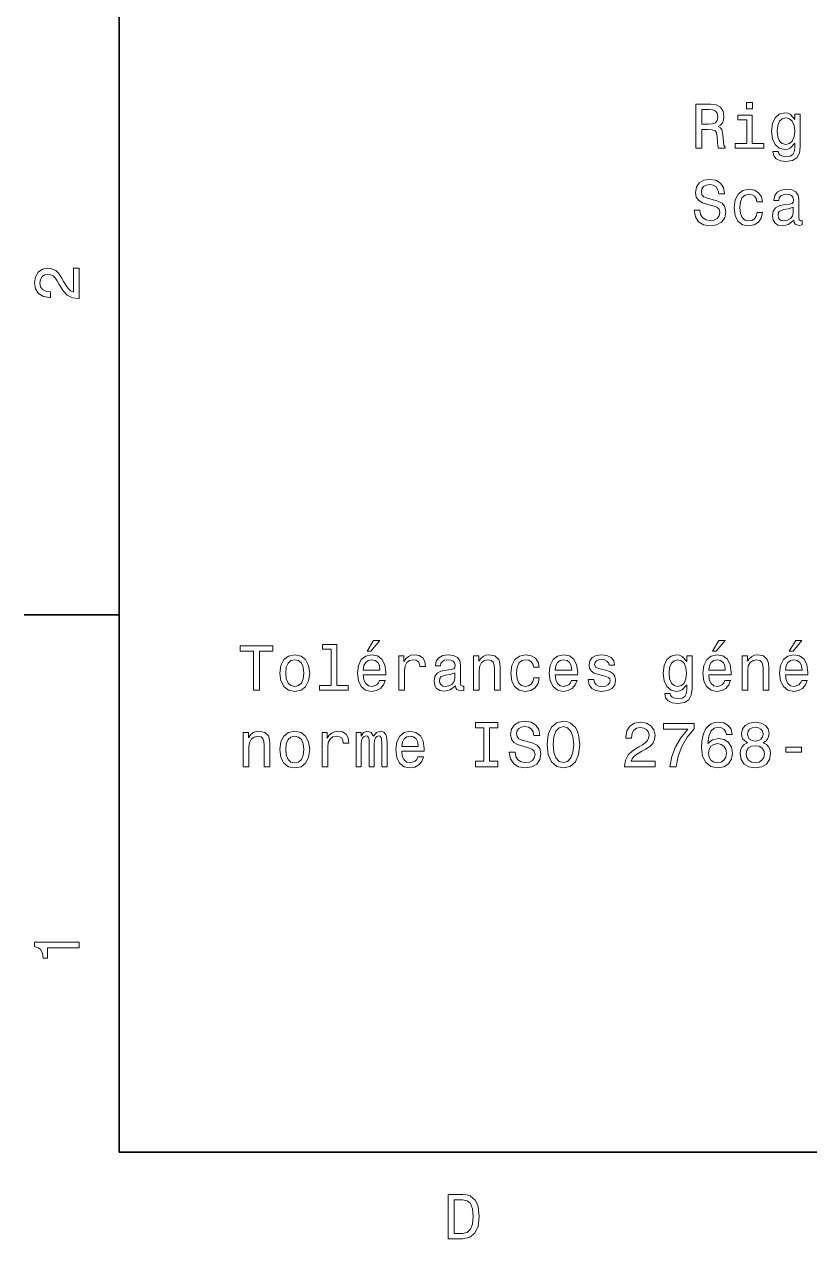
# Model space of a CAD drawing. Extents: x 0 to 297, y 0 to 210.
# Drawn here: x 2.5 to 64.6, y 3.2 to 99.2 of the extents above; entities that cross this region are included whole.
import ezdxf

# ---------------------------------------------------------------- set-up
doc = ezdxf.new("R2010")
doc.units = 0

msp = doc.modelspace()

# ---------------------------------------------------------------- linework, layer by layer
at = {"color": 7, "lineweight": 35}
for p, q in [((10, 200), (10, 10)), ((10, 10), (287, 10))]:
    msp.add_line(p, q, dxfattribs=at)
at = {"color": 7, "lineweight": 35, "ltscale": 0.1875}
msp.add_line((10, 52.5), (2.5, 52.5), dxfattribs=at)
at = {"color": 7, "lineweight": 13}
for points in [[(55.622501, 89.407555), (56.091522, 89.407555), (56.091522, 90.885223), (56.570629, 90.885223), (56.923653, 90.870094), (57.145557, 90.799484), (57.266594, 90.633057), (57.317024, 90.33551), (57.342243, 89.881615), (57.372501, 89.584068), (57.433022, 89.407555), (57.962559, 89.407555), (57.962559, 89.503372), (57.846565, 89.644585), (57.806221, 89.906837), (57.770916, 90.471672), (57.685181, 90.890266), (57.569187, 91.021385), (57.38763, 91.11721), (57.589359, 91.243286), (57.730572, 91.4198), (57.82135, 91.641708), (57.851608, 91.908997), (57.781002, 92.332626), (57.579273, 92.650352), (57.246422, 92.841995), (56.79253, 92.907555), (55.622501, 92.907555)], [(56.661407, 92.478882), (56.969044, 92.448624), (57.185902, 92.352798), (57.322067, 92.176285), (57.367458, 91.898911), (57.317024, 91.6064), (57.180859, 91.429886), (56.948872, 91.339111), (56.631145, 91.313896), (56.091522, 91.313896), (56.091522, 92.478882)], [(60.110973, 93.028595), (59.641953, 93.028595), (59.641953, 92.524269), (60.110973, 92.524269)], [(63.883308, 89.528595), (63.883308, 92.115768), (63.459679, 92.115768), (63.459679, 91.67701), (63.111694, 92.075424), (62.899879, 92.176285), (62.662849, 92.211586), (62.234173, 92.110725), (61.901321, 91.8283), (61.684464, 91.374413), (61.608814, 90.764183), (61.684464, 90.148911), (61.901321, 89.695015), (62.234173, 89.407555), (62.662849, 89.311737), (62.904922, 89.347038), (63.106651, 89.437813), (63.459679, 89.821098), (63.459679, 89.437813), (63.419331, 89.135223), (63.30838, 88.918358), (63.096565, 88.792282), (62.778843, 88.746895), (62.501465, 88.777153), (62.304779, 88.852798), (62.188786, 88.983925), (62.153481, 89.160439), (61.724808, 89.160439), (61.724808, 89.140266), (61.790367, 88.817497), (61.9921, 88.575424), (62.314865, 88.419083), (62.753624, 88.363609), (63.278122, 88.439255), (63.626106, 88.65107), (63.822792, 89.019226)], [(60.095844, 89.780754), (60.095844, 92.024986), (58.956074, 92.024986), (58.956074, 91.646751), (59.652039, 91.646751), (59.652039, 89.780754), (58.744259, 89.780754), (58.744259, 89.407555), (61.01371, 89.407555), (61.01371, 89.780754)], [(62.067745, 90.764183), (62.113136, 91.213028), (62.249302, 91.545883), (62.461117, 91.742569), (62.743538, 91.813171), (63.041088, 91.742569), (63.262993, 91.545883), (63.399158, 91.213028), (63.449593, 90.764183), (63.399158, 90.305252), (63.262993, 89.97744), (63.041088, 89.775711), (62.743538, 89.710152), (62.461117, 89.775711), (62.249302, 89.97744), (62.113136, 90.310295)], [(55.95031, 84.515625), (55.491379, 84.515625), (55.592243, 83.981041), (55.844402, 83.587669), (56.232731, 83.350639), (56.757229, 83.264908), (57.27668, 83.345596), (57.665009, 83.567497), (57.912128, 83.915482), (58.002907, 84.374413), (57.927258, 84.787956), (57.715443, 85.055252), (57.372501, 85.231766), (56.913567, 85.362885), (56.520195, 85.45871), (56.262993, 85.569656), (56.116737, 85.731041), (56.07135, 85.9832), (56.116737, 86.210152), (56.24786, 86.381622), (56.449593, 86.497612), (56.726967, 86.537956), (57.009388, 86.487526), (57.231293, 86.351357), (57.377544, 86.124413), (57.448151, 85.81678), (57.907085, 85.81678), (57.907085, 85.826866), (57.826393, 86.300926), (57.589359, 86.653954), (57.21616, 86.875854), (56.711838, 86.9515), (56.25795, 86.875854), (55.904922, 86.66404), (55.677979, 86.336227), (55.597286, 85.912598), (55.662846, 85.534355), (55.854488, 85.277153), (56.157085, 85.105682), (56.570629, 84.974556), (56.97913, 84.858566), (57.286766, 84.747612), (57.473366, 84.586227), (57.538929, 84.323982), (57.478409, 84.056694), (57.322067, 83.854965), (57.085037, 83.728882), (56.777401, 83.688538), (56.43446, 83.744011), (56.172215, 83.905396), (56.005787, 84.167641)], [(60.464001, 85.171242), (60.90276, 85.171242), (60.811981, 85.574699), (60.595123, 85.892426), (60.257229, 86.089111), (59.818466, 86.164757), (59.334316, 86.063896), (58.96616, 85.781471), (58.734173, 85.32254), (58.653481, 84.707268), (58.72913, 84.097038), (58.956074, 83.643143), (59.314144, 83.360725), (59.803337, 83.264908), (60.237053, 83.340553), (60.574951, 83.552368), (60.806938, 83.885223), (60.907803, 84.329025), (60.484173, 84.329025), (60.408524, 84.046608), (60.267315, 83.834785), (60.065586, 83.703667), (59.818466, 83.663322), (59.51083, 83.728882), (59.288929, 83.930611), (59.15276, 84.258423), (59.107372, 84.722397), (59.15276, 85.176285), (59.293972, 85.504097), (59.520916, 85.705826), (59.818466, 85.776428), (60.080715, 85.731041), (60.277401, 85.615051), (60.408524, 85.423409)], [(63.384029, 83.713753), (63.384029, 83.698624), (63.409245, 83.527153), (63.484894, 83.406113), (63.802616, 83.310295), (64.049736, 83.350639), (64.049736, 83.693581), (63.943829, 83.678452), (63.802616, 83.744011), (63.777401, 83.94574), (63.777401, 85.347755), (63.716881, 85.705826), (63.540367, 85.957985), (63.232731, 86.109283), (62.799015, 86.164757), (62.375381, 86.10424), (62.062702, 85.93277), (61.866016, 85.665482), (61.800457, 85.312454), (61.800457, 85.282196), (62.198872, 85.282196), (62.234173, 85.494011), (62.345123, 85.645309), (62.52668, 85.736084), (62.783886, 85.771385), (63.031002, 85.74617), (63.207516, 85.670525), (63.313423, 85.539398), (63.348724, 85.357841), (63.328552, 85.146027), (63.247864, 85.040123), (63.046135, 84.989685), (62.667892, 84.949341), (62.234173, 84.858566), (61.926537, 84.697182), (61.74498, 84.445023), (61.689507, 84.071823), (61.739937, 83.738968), (61.896278, 83.491852), (62.148438, 83.33551), (62.496422, 83.280037), (62.965443, 83.385941)], [(63.333595, 84.308853), (63.273079, 84.046608), (63.111694, 83.844872), (62.869621, 83.713753), (62.572071, 83.668365), (62.380428, 83.693581), (62.244259, 83.774269), (62.158524, 83.915482), (62.133308, 84.112167), (62.153481, 84.288681), (62.234173, 84.414757), (62.556938, 84.555969), (62.965443, 84.616486), (63.333595, 84.737526)], [(6.833213, 77.519447), (6.833213, 79.925072), (6.399496, 79.925072), (6.399496, 78.023773), (6.162464, 78.129684), (5.965778, 78.311241), (5.607709, 78.871033), (5.456412, 79.168587), (5.239553, 79.501442), (4.987392, 79.738472), (4.689842, 79.874641), (4.351945, 79.925072), (3.928314, 79.839333), (3.595461, 79.602303), (3.383646, 79.239189), (3.307997, 78.770172), (3.393732, 78.286018), (3.630764, 77.91787), (4.009006, 77.680832), (4.508286, 77.600143), (4.578891, 77.600143), (4.578891, 78.059074), (4.538545, 78.059074), (4.195605, 78.104462), (3.943444, 78.240631), (3.782061, 78.457489), (3.726585, 78.744957), (3.777017, 79.03746), (3.903098, 79.254318), (4.099784, 79.395531), (4.346902, 79.445961), (4.578891, 79.41066), (4.775577, 79.314842), (4.947046, 79.153458), (5.098343, 78.931557), (5.259727, 78.634003), (5.572406, 78.139771), (5.90526, 77.791786), (6.308718, 77.585014), (6.818084, 77.519447)], [(20.636044, 46.546036), (21.100021, 46.546036), (21.100021, 49.622406), (22.1591, 49.622406), (22.1591, 50.046036), (19.571924, 50.046036), (19.571924, 49.622406), (20.636044, 49.622406)], [(26.778696, 49.793873), (26.778696, 46.919235), (25.865871, 46.919235), (25.865871, 46.546036), (28.13028, 46.546036), (28.13028, 46.919235), (27.2225, 46.919235), (27.2225, 50.167072), (26.082729, 50.167072), (26.082729, 49.793873)], [(29.62812, 49.622406), (29.925671, 49.622406), (30.626678, 50.479752), (30.132442, 50.479752)], [(56.952324, 49.622406), (57.249874, 49.622406), (57.950882, 50.479752), (57.456646, 50.479752)], [(63.024368, 49.622406), (63.321918, 49.622406), (64.022926, 50.479752), (63.52869, 50.479752)], [(22.728985, 47.897621), (22.809675, 47.282349), (23.041664, 46.828457), (23.409821, 46.546036), (23.904057, 46.450214), (24.39325, 46.546036), (24.761404, 46.823414), (24.993393, 47.277306), (25.079128, 47.897621), (24.993393, 48.512894), (24.761404, 48.971828), (24.39325, 49.249207), (23.904057, 49.350071), (23.409821, 49.249207), (23.041664, 48.966785), (22.809675, 48.512894)], [(29.320482, 47.771542), (31.095699, 47.771542), (31.100742, 47.978313), (31.02005, 48.558285), (30.798149, 48.992001), (30.445122, 49.25425), (29.976101, 49.350071), (29.51717, 49.249207), (29.164143, 48.966785), (28.937199, 48.507851), (28.856506, 47.902664), (28.932156, 47.282349), (29.1591, 46.828457), (29.507082, 46.546036), (29.960972, 46.450214), (30.354343, 46.515778), (30.677111, 46.687244), (30.914143, 46.959579), (31.05031, 47.322693), (30.611549, 47.322693), (30.520771, 47.120964), (30.389647, 46.969666), (30.016449, 46.848629), (29.728985, 46.904106), (29.512125, 47.08062), (29.370914, 47.36808), (29.320482, 47.756409)], [(32.134605, 46.546036), (32.578407, 46.546036), (32.578407, 48.094307), (32.623795, 48.467506), (32.759964, 48.734795), (32.981865, 48.896179), (33.279415, 48.951656), (33.50132, 48.916351), (33.667744, 48.815487), (33.768608, 48.64402), (33.803913, 48.412029), (34.252762, 48.412029), (34.192242, 48.82053), (34.025814, 49.113037), (33.748436, 49.289551), (33.370193, 49.350071), (33.112991, 49.309723), (32.891087, 49.208858), (32.694401, 49.037392), (32.538063, 48.805401), (32.538063, 49.25425), (32.134605, 49.25425)], [(36.612991, 46.899063), (36.612991, 46.88393), (36.638206, 46.712463), (36.713852, 46.591423), (37.031578, 46.495602), (37.278694, 46.53595), (37.278694, 46.878887), (37.172791, 46.863758), (37.031578, 46.929321), (37.006363, 47.13105), (37.006363, 48.533066), (36.945843, 48.891136), (36.769333, 49.143299), (36.461693, 49.294594), (36.027977, 49.350071), (35.604347, 49.289551), (35.291664, 49.11808), (35.094978, 48.850792), (35.029419, 48.497765), (35.029419, 48.467506), (35.427834, 48.467506), (35.463135, 48.679321), (35.574085, 48.83062), (35.755642, 48.921394), (36.012848, 48.956699), (36.259964, 48.931484), (36.436478, 48.855835), (36.542385, 48.724709), (36.57769, 48.543156), (36.557514, 48.331337), (36.476822, 48.22543), (36.275093, 48.174999), (35.896851, 48.134651), (35.463135, 48.043873), (35.155499, 47.882492), (34.973942, 47.630329), (34.918465, 47.25713), (34.968899, 46.924278), (35.125237, 46.677158), (35.377399, 46.520821), (35.72538, 46.465343), (36.194405, 46.571251)], [(38.040222, 46.546036), (38.484028, 46.546036), (38.484028, 48.109436), (38.529419, 48.467506), (38.675671, 48.729752), (38.902615, 48.891136), (39.205208, 48.951656), (39.447285, 48.901222), (39.598579, 48.765057), (39.674229, 48.538109), (39.699448, 48.235516), (39.699448, 46.546036), (40.14325, 46.546036), (40.14325, 48.326294), (40.123077, 48.684364), (40.032299, 48.981915), (39.734749, 49.25425), (39.270771, 49.350071), (39.013565, 49.314766), (38.796707, 49.218948), (38.610107, 49.057564), (38.463852, 48.840706), (38.463852, 49.25425), (38.040222, 49.25425)], [(42.801033, 48.356556), (43.239792, 48.356556), (43.149014, 48.760014), (42.932156, 49.077736), (42.594261, 49.274422), (42.155499, 49.350071), (41.671349, 49.249207), (41.303192, 48.966785), (41.071205, 48.507851), (40.990513, 47.892578), (41.066162, 47.282349), (41.293106, 46.828457), (41.651176, 46.546036), (42.140369, 46.450214), (42.574089, 46.525864), (42.911983, 46.737679), (43.14397, 47.07053), (43.244835, 47.514336), (42.821205, 47.514336), (42.745556, 47.231915), (42.604347, 47.0201), (42.402618, 46.888977), (42.155499, 46.848629), (41.847862, 46.914192), (41.625961, 47.115921), (41.489792, 47.443729), (41.444405, 47.907707), (41.489792, 48.361599), (41.631004, 48.689407), (41.857948, 48.891136), (42.155499, 48.961742), (42.417747, 48.916351), (42.614433, 48.800358), (42.745556, 48.608715)], [(44.500599, 47.771542), (46.275814, 47.771542), (46.280857, 47.978313), (46.200165, 48.558285), (45.978264, 48.992001), (45.625237, 49.25425), (45.156219, 49.350071), (44.697285, 49.249207), (44.344261, 48.966785), (44.117313, 48.507851), (44.036621, 47.902664), (44.11227, 47.282349), (44.339214, 46.828457), (44.687199, 46.546036), (45.14109, 46.450214), (45.534462, 46.515778), (45.857227, 46.687244), (46.094261, 46.959579), (46.230423, 47.322693), (45.791664, 47.322693), (45.700886, 47.120964), (45.569763, 46.969666), (45.196564, 46.848629), (44.9091, 46.904106), (44.692242, 47.08062), (44.551033, 47.36808), (44.500599, 47.756409)], [(48.474663, 48.124565), (48.045986, 48.22543), (47.728264, 48.341423), (47.622356, 48.578457), (47.652615, 48.744884), (47.758522, 48.865921), (47.929993, 48.94157), (48.177109, 48.971828), (48.414143, 48.94157), (48.600742, 48.850792), (48.721779, 48.714622), (48.772209, 48.533066), (49.205929, 48.533066), (49.205929, 48.543156), (49.13028, 48.870964), (48.923508, 49.12817), (48.600742, 49.289551), (48.177109, 49.350071), (47.748436, 49.289551), (47.435757, 49.123123), (47.239071, 48.876007), (47.178551, 48.563328), (47.223938, 48.260735), (47.36515, 48.048916), (47.597137, 47.897621), (47.935036, 47.791714), (48.429272, 47.670677), (48.731865, 47.544594), (48.812557, 47.443729), (48.842819, 47.292435), (48.797428, 47.105835), (48.676392, 46.964622), (48.479706, 46.873844), (48.217457, 46.843586), (47.940079, 46.873844), (47.73835, 46.979752), (47.60218, 47.151222), (47.546707, 47.388256), (47.118034, 47.388256), (47.188637, 46.984798), (47.395409, 46.692291), (47.723221, 46.515778), (48.177109, 46.450214), (48.651176, 46.515778), (48.999157, 46.692291), (49.210972, 46.974709), (49.286621, 47.342865), (49.231148, 47.660587), (49.074806, 47.877449), (48.8176, 48.018658)], [(55.328407, 46.667072), (55.328407, 49.25425), (54.904774, 49.25425), (54.904774, 48.815487), (54.556793, 49.213902), (54.344975, 49.314766), (54.107944, 49.350071), (53.679272, 49.249207), (53.346416, 48.966785), (53.129559, 48.512894), (53.053909, 47.902664), (53.129559, 47.287392), (53.346416, 46.8335), (53.679272, 46.546036), (54.107944, 46.450214), (54.350018, 46.485516), (54.55175, 46.576294), (54.904774, 46.959579), (54.904774, 46.576294), (54.864429, 46.273701), (54.753479, 46.056843), (54.54166, 45.930763), (54.223938, 45.885372), (53.94656, 45.915634), (53.749874, 45.99128), (53.633881, 46.122406), (53.598579, 46.298916), (53.169903, 46.298916), (53.169903, 46.278744), (53.235466, 45.955978), (53.437195, 45.713902), (53.75996, 45.557564), (54.198723, 45.502087), (54.723217, 45.577736), (55.071201, 45.789551), (55.267887, 46.157707)], [(56.644688, 47.771542), (58.419903, 47.771542), (58.424946, 47.978313), (58.344254, 48.558285), (58.122353, 48.992001), (57.769325, 49.25425), (57.300308, 49.350071), (56.841373, 49.249207), (56.488346, 48.966785), (56.261402, 48.507851), (56.18071, 47.902664), (56.256359, 47.282349), (56.483303, 46.828457), (56.831287, 46.546036), (57.285175, 46.450214), (57.678551, 46.515778), (58.001316, 46.687244), (58.238346, 46.959579), (58.374516, 47.322693), (57.935753, 47.322693), (57.844975, 47.120964), (57.713852, 46.969666), (57.340652, 46.848629), (57.053188, 46.904106), (56.83633, 47.08062), (56.695118, 47.36808), (56.644688, 47.756409)], [(59.292381, 46.546036), (59.736183, 46.546036), (59.736183, 48.109436), (59.781574, 48.467506), (59.927826, 48.729752), (60.154774, 48.891136), (60.457367, 48.951656), (60.69944, 48.901222), (60.850739, 48.765057), (60.926388, 48.538109), (60.951603, 48.235516), (60.951603, 46.546036), (61.395409, 46.546036), (61.395409, 48.326294), (61.375233, 48.684364), (61.284454, 48.981915), (60.986904, 49.25425), (60.52293, 49.350071), (60.265724, 49.314766), (60.048866, 49.218948), (59.862267, 49.057564), (59.716011, 48.840706), (59.716011, 49.25425), (59.292381, 49.25425)], [(62.716732, 47.771542), (64.491943, 47.771542), (64.496994, 47.978313), (64.416298, 48.558285), (64.194397, 48.992001), (63.84137, 49.25425), (63.372353, 49.350071), (62.913418, 49.249207), (62.56039, 48.966785), (62.333447, 48.507851), (62.252754, 47.902664), (62.328403, 47.282349), (62.555347, 46.828457), (62.903332, 46.546036), (63.35722, 46.450214), (63.750595, 46.515778), (64.073364, 46.687244), (64.310394, 46.959579), (64.446564, 47.322693), (64.007797, 47.322693), (63.917019, 47.120964), (63.785896, 46.969666), (63.412697, 46.848629), (63.125233, 46.904106), (62.908375, 47.08062), (62.767162, 47.36808), (62.716732, 47.756409)], [(23.182875, 47.902664), (23.228264, 48.356556), (23.369474, 48.684364), (23.59642, 48.886093), (23.904057, 48.956699), (24.20665, 48.886093), (24.433596, 48.689407), (24.574806, 48.356556), (24.625237, 47.902664), (24.574806, 47.443729), (24.433596, 47.110878), (24.20665, 46.909149), (23.904057, 46.843586), (23.59642, 46.909149), (23.369474, 47.110878), (23.228264, 47.443729)], [(29.320482, 48.144737), (29.375957, 48.492722), (29.512125, 48.749928), (29.718899, 48.906265), (29.991232, 48.961742), (30.258522, 48.906265), (30.465296, 48.749928), (30.591377, 48.492722), (30.636765, 48.144737)], [(44.500599, 48.144737), (44.556076, 48.492722), (44.692242, 48.749928), (44.899014, 48.906265), (45.171349, 48.961742), (45.438637, 48.906265), (45.645409, 48.749928), (45.771492, 48.492722), (45.816879, 48.144737)], [(53.512844, 47.902664), (53.558231, 48.351513), (53.694401, 48.684364), (53.906216, 48.88105), (54.188637, 48.951656), (54.486187, 48.88105), (54.708088, 48.684364), (54.844257, 48.351513), (54.894688, 47.902664), (54.844257, 47.443729), (54.708088, 47.115921), (54.486187, 46.914192), (54.188637, 46.848629), (53.906216, 46.914192), (53.694401, 47.115921), (53.558231, 47.448772)], [(56.644688, 48.144737), (56.700161, 48.492722), (56.83633, 48.749928), (57.043102, 48.906265), (57.315437, 48.961742), (57.582729, 48.906265), (57.789501, 48.749928), (57.915581, 48.492722), (57.960968, 48.144737)], [(62.716732, 48.144737), (62.772205, 48.492722), (62.908375, 48.749928), (63.115147, 48.906265), (63.387482, 48.961742), (63.654774, 48.906265), (63.861546, 48.749928), (63.987625, 48.492722), (64.033012, 48.144737)], [(36.562557, 47.494164), (36.502037, 47.231915), (36.340656, 47.030186), (36.098579, 46.899063), (35.801033, 46.853672), (35.60939, 46.878887), (35.473221, 46.959579), (35.387486, 47.100792), (35.36227, 47.297478), (35.382442, 47.473991), (35.463135, 47.600071), (35.7859, 47.74128), (36.194405, 47.8018), (36.562557, 47.922836)], [(19.824085, 40.499207), (20.267889, 40.499207), (20.267889, 42.062607), (20.313278, 42.420677), (20.459532, 42.682922), (20.686478, 42.844307), (20.989071, 42.904827), (21.231146, 42.854393), (21.382442, 42.718227), (21.45809, 42.49128), (21.483307, 42.188686), (21.483307, 40.499207), (21.927111, 40.499207), (21.927111, 42.279465), (21.906939, 42.637535), (21.81616, 42.935085), (21.51861, 43.20742), (21.054632, 43.303242), (20.797428, 43.267937), (20.580568, 43.172119), (20.39397, 43.010735), (20.247715, 42.793877), (20.247715, 43.20742), (19.824085, 43.20742)], [(22.728985, 41.850792), (22.809675, 41.235519), (23.041664, 40.781628), (23.409821, 40.499207), (23.904057, 40.403385), (24.39325, 40.499207), (24.761404, 40.776585), (24.993393, 41.230476), (25.079128, 41.850792), (24.993393, 42.466064), (24.761404, 42.924999), (24.39325, 43.202377), (23.904057, 43.303242), (23.409821, 43.202377), (23.041664, 42.919956), (22.809675, 42.466064)], [(26.062557, 40.499207), (26.506361, 40.499207), (26.506361, 42.047478), (26.55175, 42.420677), (26.687918, 42.687965), (26.909821, 42.84935), (27.207371, 42.904827), (27.429272, 42.869522), (27.595699, 42.768658), (27.696564, 42.597191), (27.731865, 42.3652), (28.180714, 42.3652), (28.120193, 42.773701), (27.953768, 43.066208), (27.676392, 43.242722), (27.298149, 43.303242), (27.040943, 43.262894), (26.819042, 43.162029), (26.622356, 42.990562), (26.466015, 42.758572), (26.466015, 43.20742), (26.062557, 43.20742)], [(28.755642, 40.499207), (29.164143, 40.499207), (29.164143, 42.309727), (29.189358, 42.582058), (29.265007, 42.778744), (29.381001, 42.894741), (29.532299, 42.940128), (29.653336, 42.899784), (29.734028, 42.79892), (29.774372, 42.627449), (29.789503, 42.400505), (29.789503, 40.499207), (30.172789, 40.499207), (30.172789, 42.309727), (30.198006, 42.577015), (30.273653, 42.773701), (30.394691, 42.894741), (30.545986, 42.940128), (30.667025, 42.899784), (30.747715, 42.79892), (30.798149, 42.400505), (30.798149, 40.499207), (31.20665, 40.499207), (31.20665, 42.370243), (31.181435, 42.758572), (31.100742, 43.056122), (30.939358, 43.237679), (30.677111, 43.303242), (30.369474, 43.202377), (30.132442, 42.90987), (29.945843, 43.197334), (29.633163, 43.303242), (29.345699, 43.202377), (29.149014, 42.919956), (29.149014, 43.20742), (28.755642, 43.20742)], [(32.356506, 41.724712), (34.131721, 41.724712), (34.136765, 41.931484), (34.056072, 42.511456), (33.834171, 42.945171), (33.481148, 43.20742), (33.012123, 43.303242), (32.553192, 43.202377), (32.200165, 42.919956), (31.973221, 42.461021), (31.892529, 41.855835), (31.968178, 41.235519), (32.195122, 40.781628), (32.543106, 40.499207), (32.996994, 40.403385), (33.390366, 40.468948), (33.713135, 40.640415), (33.950165, 40.91275), (34.086334, 41.275864), (33.647572, 41.275864), (33.556793, 41.074135), (33.425671, 40.922836), (33.052471, 40.8018), (32.765007, 40.857277), (32.548149, 41.033791), (32.406937, 41.321251), (32.356506, 41.709579)], [(38.85218, 40.922836), (38.20665, 40.922836), (38.20665, 40.499207), (39.961693, 40.499207), (39.961693, 40.922836), (39.316162, 40.922836), (39.316162, 43.575577), (39.961693, 43.575577), (39.961693, 43.999207), (38.20665, 43.999207), (38.20665, 43.575577), (38.85218, 43.575577)], [(41.323364, 41.654106), (40.864433, 41.654106), (40.965294, 41.119522), (41.217461, 40.726151), (41.605789, 40.48912), (42.13028, 40.403385), (42.649734, 40.484077), (43.038063, 40.705978), (43.285179, 41.053963), (43.375961, 41.512894), (43.300312, 41.926441), (43.088493, 42.193729), (42.745556, 42.370243), (42.286621, 42.501369), (41.89325, 42.597191), (41.636047, 42.708141), (41.489792, 42.869522), (41.444405, 43.121685), (41.489792, 43.348629), (41.620918, 43.5201), (41.822647, 43.636093), (42.100021, 43.676441), (42.382446, 43.626007), (42.604347, 43.489841), (42.750599, 43.262894), (42.821205, 42.955257), (43.280136, 42.955257), (43.280136, 42.965343), (43.199448, 43.439407), (42.962418, 43.792435), (42.589218, 44.014336), (42.084892, 44.089985), (41.631004, 44.014336), (41.277977, 43.802521), (41.051033, 43.474712), (40.970341, 43.051079), (41.035904, 42.672836), (41.227547, 42.415634), (41.530136, 42.244164), (41.943684, 42.113041), (42.352184, 41.997044), (42.659821, 41.886093), (42.84642, 41.724712), (42.911983, 41.462463), (42.851463, 41.195171), (42.695122, 40.993443), (42.458092, 40.867363), (42.150455, 40.827015), (41.807518, 40.882492), (41.545265, 41.043877), (41.378841, 41.306122)], [(43.860107, 42.249207), (43.950886, 41.462463), (44.213135, 40.882492), (44.621635, 40.524422), (45.156219, 40.403385), (45.685757, 40.524422), (46.099304, 40.882492), (46.356506, 41.462463), (46.452328, 42.249207), (46.356506, 43.030907), (46.245556, 43.348629), (46.099304, 43.610878), (45.685757, 43.968948), (45.433594, 44.059727), (45.156219, 44.095028), (44.616592, 43.968948), (44.208092, 43.615921), (43.950886, 43.03595)], [(44.344261, 42.249207), (44.399734, 42.859436), (44.566162, 43.308285), (44.823364, 43.58062), (45.156219, 43.676441), (45.484028, 43.58062), (45.741234, 43.303242), (45.907661, 42.854393), (45.968178, 42.249207), (45.907661, 41.638977), (45.741234, 41.190128), (45.484028, 40.917793), (45.156219, 40.827015), (44.823364, 40.917793), (44.566162, 41.190128), (44.399734, 41.633934)], [(49.997715, 40.499207), (52.403336, 40.499207), (52.403336, 40.932922), (50.502037, 40.932922), (50.607944, 41.169956), (50.789501, 41.366642), (51.3493, 41.724712), (51.646851, 41.876007), (51.979702, 42.092865), (52.216736, 42.345028), (52.352901, 42.642578), (52.403336, 42.980476), (52.3176, 43.404106), (52.080566, 43.736958), (51.717457, 43.948776), (51.248436, 44.024422), (50.764286, 43.938686), (50.39613, 43.701656), (50.159096, 43.323414), (50.078407, 42.824135), (50.078407, 42.753529), (50.537338, 42.753529), (50.537338, 42.793877), (50.582729, 43.136814), (50.718895, 43.388977), (50.935753, 43.550358), (51.223221, 43.605835), (51.515728, 43.555401), (51.732586, 43.429321), (51.873795, 43.232635), (51.924229, 42.985519), (51.888924, 42.753529), (51.793102, 42.556843), (51.631721, 42.385372), (51.409817, 42.234077), (51.112267, 42.072693), (50.618034, 41.760014), (50.27005, 41.427162), (50.063278, 41.023701), (49.997715, 40.514336)], [(53.563274, 40.499207), (54.072643, 40.499207), (54.239067, 41.331341), (54.531574, 42.107998), (54.945122, 42.829178), (55.484745, 43.504971), (55.484745, 43.923557), (53.084167, 43.923557), (53.084167, 43.464622), (55.000595, 43.464622), (54.445839, 42.783791), (54.027252, 42.072693), (53.734745, 41.316208)], [(58.510681, 43.056122), (58.41486, 43.464622), (58.192959, 43.76722), (57.850018, 43.958862), (57.406216, 44.024422), (57.108665, 43.98912), (56.85146, 43.893299), (56.624516, 43.736958), (56.432873, 43.515057), (56.281574, 43.237679), (56.170624, 42.899784), (56.100018, 42.501369), (56.079845, 42.052521), (56.160538, 41.336384), (56.407654, 40.816929), (56.806072, 40.50425), (57.350739, 40.398342), (57.839931, 40.48912), (58.213131, 40.726151), (58.455204, 41.09935), (58.540939, 41.573414), (58.455204, 42.052521), (58.223217, 42.420677), (57.865147, 42.652664), (57.421345, 42.733356), (56.942238, 42.632492), (56.584167, 42.345028), (56.659817, 42.899784), (56.821201, 43.298199), (57.068317, 43.535229), (57.411259, 43.615921), (57.663418, 43.575577), (57.855061, 43.469669), (57.981144, 43.293156), (58.046703, 43.056122)], [(59.710968, 42.385372), (59.453766, 42.244164), (59.277252, 42.047478), (59.166302, 41.800358), (59.130997, 41.502808), (59.211689, 41.053963), (59.443676, 40.705978), (59.821918, 40.484077), (60.33633, 40.398342), (60.845695, 40.484077), (61.223938, 40.705978), (61.455925, 41.053963), (61.54166, 41.502808), (61.501316, 41.800358), (61.395409, 42.047478), (61.213852, 42.244164), (60.961689, 42.385372), (61.163418, 42.506413), (61.30463, 42.672836), (61.390362, 42.874565), (61.420624, 43.121685), (61.339931, 43.479755), (61.128117, 43.76722), (60.785175, 43.953819), (60.33633, 44.024422), (59.882439, 43.953819), (59.539497, 43.76722), (59.322639, 43.479755), (59.24699, 43.121685), (59.272209, 42.874565), (59.357944, 42.672836)], [(59.726097, 43.081341), (59.766445, 43.303242), (59.887482, 43.474712), (60.079124, 43.58062), (60.33633, 43.620964), (60.58849, 43.58062), (60.780132, 43.474712), (60.901169, 43.303242), (60.94656, 43.081341), (60.901169, 42.854393), (60.780132, 42.677879), (60.58849, 42.561886), (60.33633, 42.526585), (60.079124, 42.566929), (59.887482, 42.677879), (59.766445, 42.854393)], [(23.182875, 41.855835), (23.228264, 42.309727), (23.369474, 42.637535), (23.59642, 42.839264), (23.904057, 42.90987), (24.20665, 42.839264), (24.433596, 42.642578), (24.574806, 42.309727), (24.625237, 41.855835), (24.574806, 41.3969), (24.433596, 41.064049), (24.20665, 40.86232), (23.904057, 40.796757), (23.59642, 40.86232), (23.369474, 41.064049), (23.228264, 41.3969)], [(32.356506, 42.097908), (32.41198, 42.445892), (32.548149, 42.703098), (32.754921, 42.859436), (33.027256, 42.914913), (33.294548, 42.859436), (33.50132, 42.703098), (33.627399, 42.445892), (33.672791, 42.097908)], [(58.051746, 41.568371), (57.996273, 41.250648), (57.855061, 41.008572), (57.628117, 40.847191), (57.345695, 40.796757), (57.048145, 40.847191), (56.821201, 41.003529), (56.674946, 41.245605), (56.629559, 41.563328), (56.679989, 41.876007), (56.821201, 42.113041), (57.053188, 42.264336), (57.365868, 42.319813), (57.638203, 42.264336), (57.855061, 42.118084), (57.996273, 41.88105)], [(59.615147, 41.512894), (59.660538, 41.780186), (59.806789, 41.981915), (60.033737, 42.113041), (60.33633, 42.158428), (60.633881, 42.113041), (60.860825, 41.981915), (61.00708, 41.780186), (61.05751, 41.512894), (61.00708, 41.22543), (60.860825, 41.008572), (60.633881, 40.867363), (60.33633, 40.821972), (60.033737, 40.867363), (59.806789, 41.008572), (59.660538, 41.22543)], [(62.762119, 41.654106), (63.982582, 41.654106), (63.982582, 42.052521), (62.762119, 42.052521)], [(6.833213, 26.159222), (6.833213, 26.618156), (3.307997, 26.618156), (3.307997, 26.275217), (3.615634, 26.184439), (3.822406, 26.002882), (3.943444, 25.725506), (3.98379, 25.34222), (4.341859, 25.34222), (4.341859, 26.159222)], [(37.194958, 6.666787), (36.029972, 6.666787), (36.029972, 3.166787), (37.194958, 3.166787), (37.744667, 3.277738), (38.153168, 3.615634), (38.405331, 4.165346), (38.496109, 4.916787), (38.415417, 5.683357), (38.314552, 5.985951), (38.173344, 6.228026), (37.764839, 6.555836), (37.497551, 6.636527)], [(37.159653, 6.248199), (37.542938, 6.17255), (37.805187, 5.940562), (37.961525, 5.527017), (38.011959, 4.916787), (37.956482, 4.326729), (37.800144, 3.913184), (37.532852, 3.666066), (37.159653, 3.585375), (36.498989, 3.585375), (36.498989, 6.248199)]]:
    msp.add_lwpolyline(points, close=True, dxfattribs=at)

doc.saveas('drawing.dxf')
